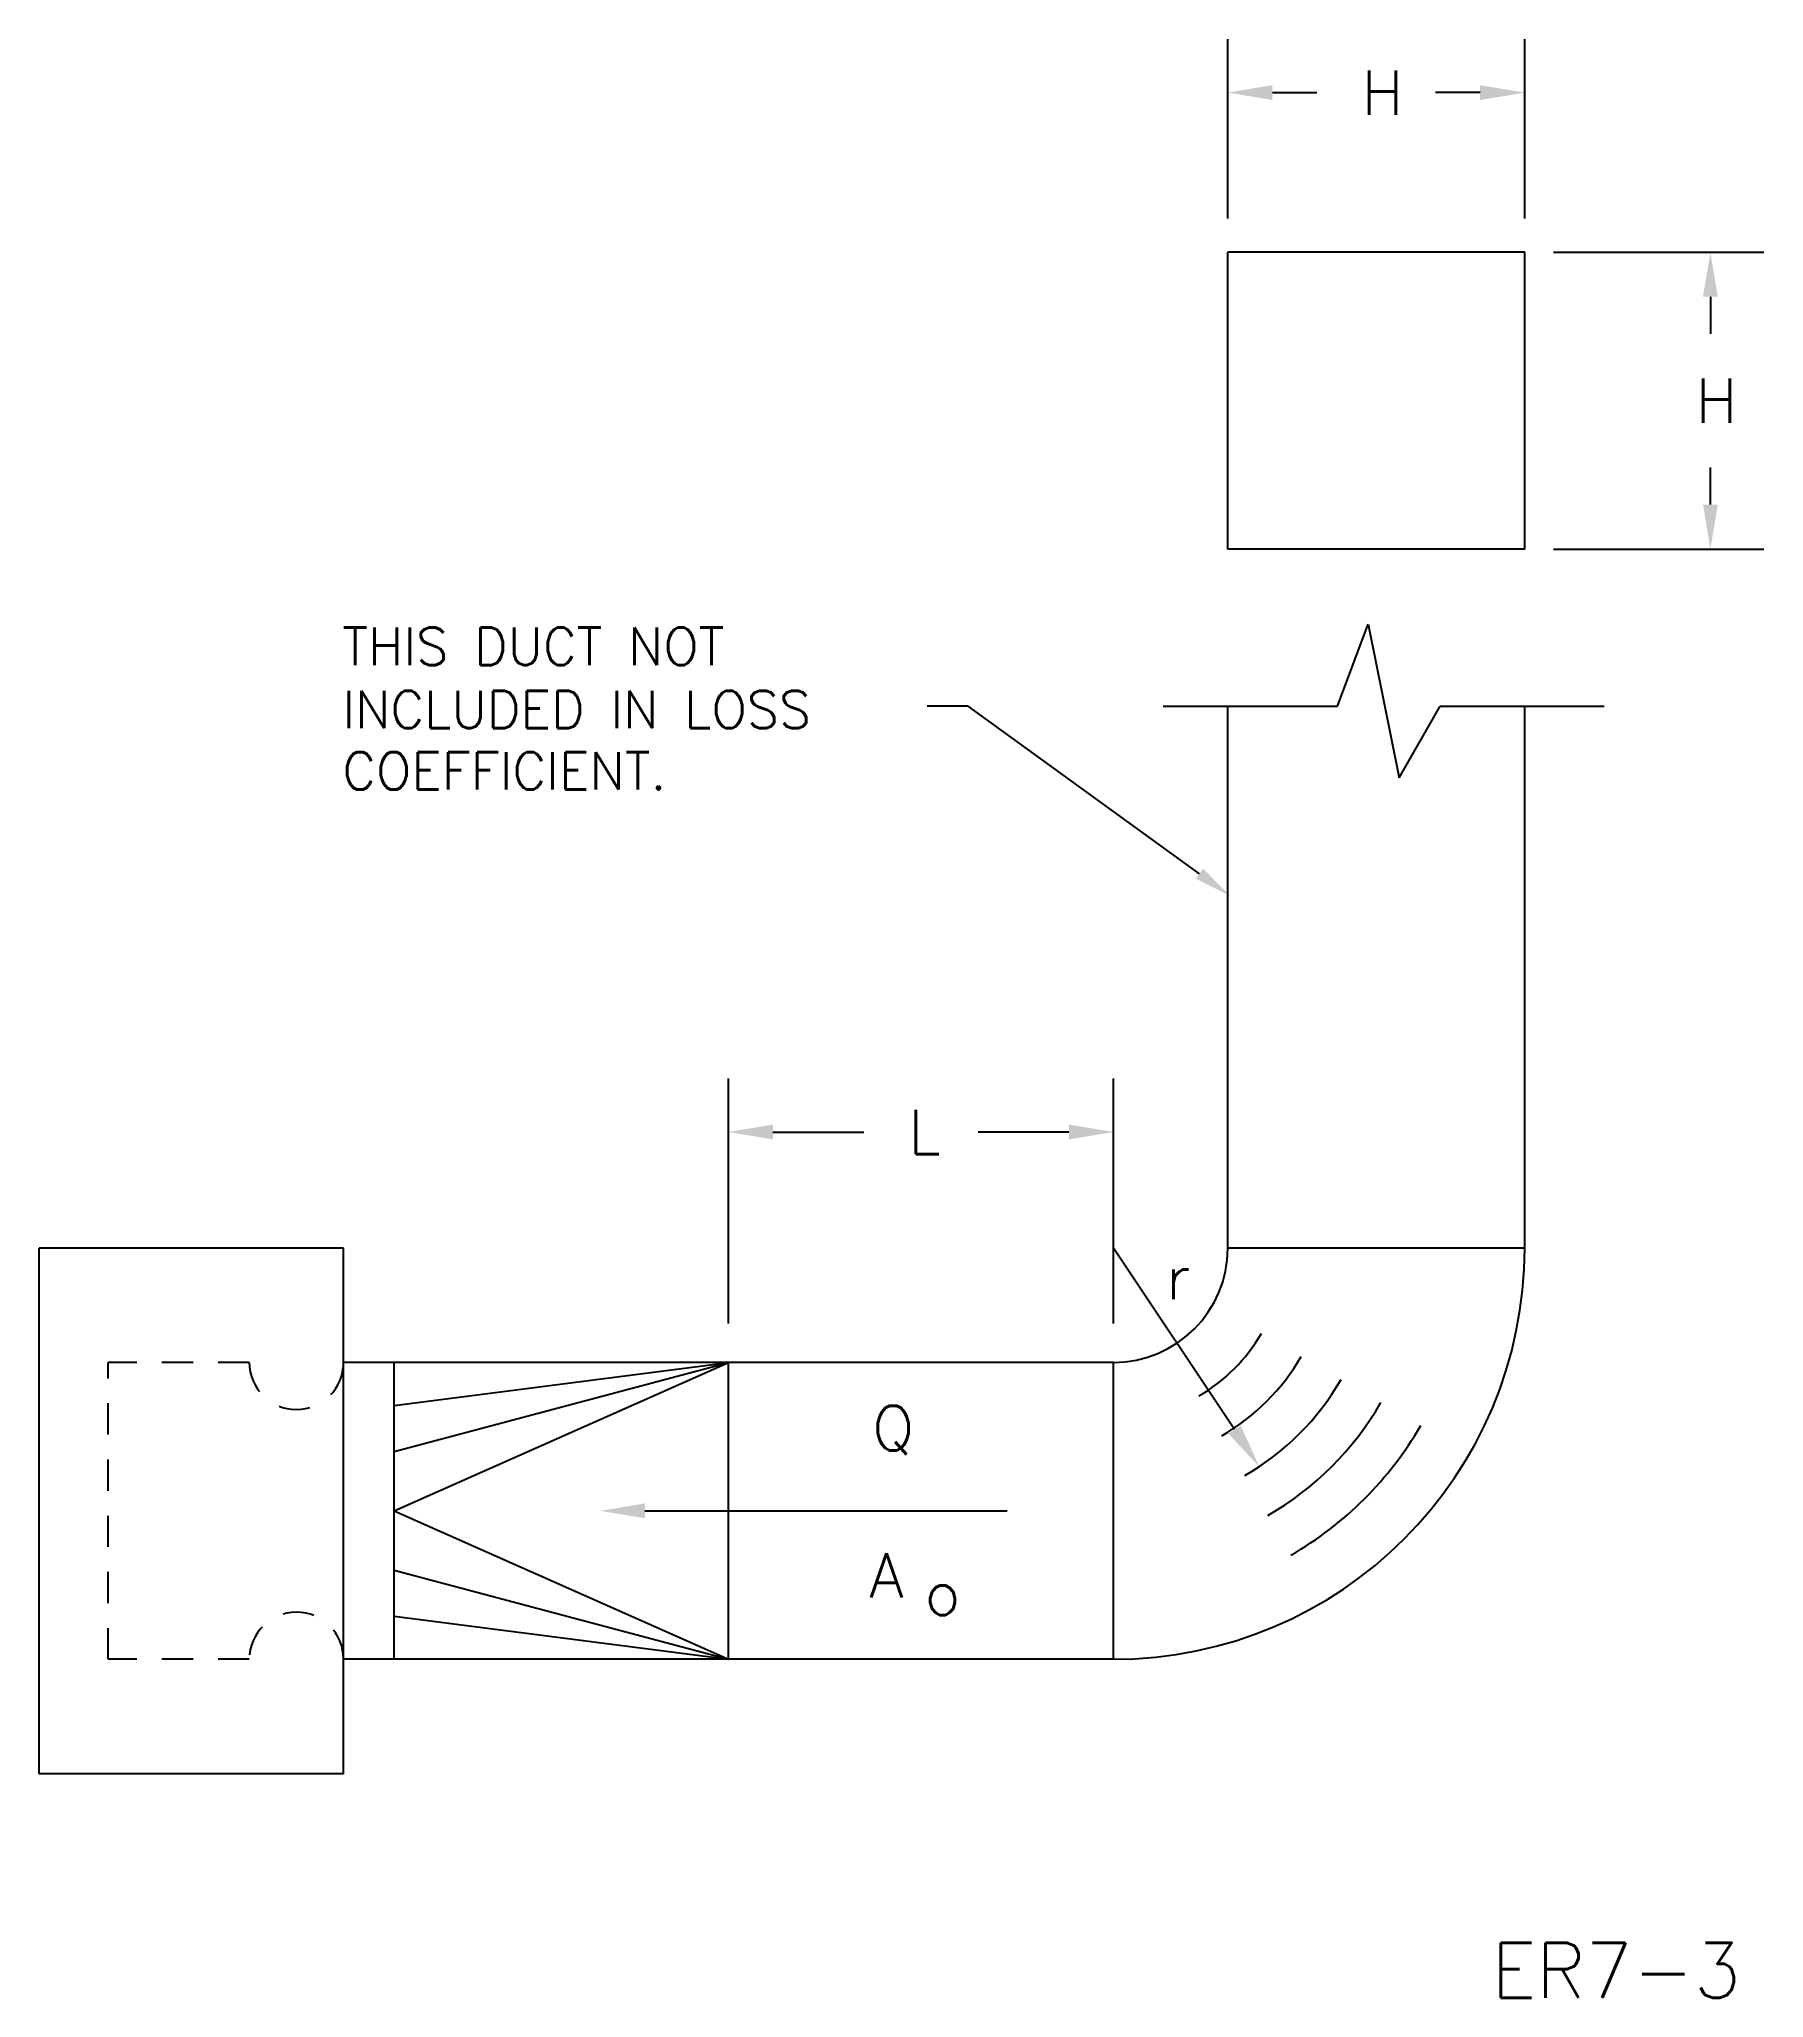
# Model space of a CAD drawing. Extents: x 2.21 to 9.11, y 0.36 to 8.2.
import ezdxf
from ezdxf.enums import TextEntityAlignment as Align

# ---------------------------------------------------------------- set-up
doc = ezdxf.new("R2010")
doc.units = 0
doc.header["$LTSCALE"] = 0.5
doc.header["$MEASUREMENT"] = 0
doc.linetypes.add('HIDDEN', pattern=[0.375, 0.25, -0.125])
doc.layers.get('0').update_dxf_attribs({"linetype": 'CONTINUOUS'})
doc.layers.add('NUMBER', color=7, linetype='CONTINUOUS')
doc.styles.add('ROMANS', font='romans')

msp = doc.modelspace()

# ---------------------------------------------------------------- linework, layer by layer
for p, q in [((6.9673, 7.4866), (6.9673, 8.2042)), ((8.1562, 7.4866), (8.1562, 8.2042)), ((7.1457, 7.9902), (7.324, 7.9902)), ((7.9779, 7.9902), (7.7996, 7.9902)), ((8.1562, 7.3507), (6.9673, 7.3507)), ((6.9673, 6.1618), (6.9673, 7.3507)), ((8.1562, 6.1618), (8.1562, 7.3507)), ((8.2716, 7.3507), (9.114, 7.3507)), ((8.9, 7.1723), (8.9, 7.0237)), ((8.9, 6.3401), (8.9, 6.4887)), ((8.1562, 6.1618), (6.9673, 6.1618)), ((8.2716, 6.1618), (9.114, 6.1618)), ((7.4066, 5.5332), (7.5298, 5.8617)), ((7.5298, 5.8617), (7.6531, 5.2458)), ((5.9273, 5.5332), (5.7629, 5.5332)), ((6.8537, 4.8616), (5.9273, 5.5332)), ((6.708, 5.5332), (7.4066, 5.5332)), ((6.9673, 3.3625), (6.9673, 5.5332)), ((7.6531, 5.2458), (7.8175, 5.5332)), ((7.8175, 5.5332), (8.4749, 5.5332)), ((8.1562, 3.3625), (8.1562, 5.5332)), ((4.9672, 3.0607), (4.9672, 4.0411)), ((6.5091, 3.0607), (6.5091, 4.0411)), ((5.1455, 3.8271), (5.5089, 3.8271)), ((6.3307, 3.8271), (5.9674, 3.8271)), ((2.2066, 1.2571), (2.2066, 3.3625)), ((3.4253, 3.3625), (2.2066, 3.3625)), ((3.4253, 1.2571), (3.4253, 3.3625)), ((6.9942, 2.635), (6.5091, 3.3625)), ((8.1562, 3.3625), (6.9673, 3.3625)), ((6.5091, 2.9042), (3.4253, 2.9042)), ((3.6278, 1.7154), (3.6278, 2.9042)), ((3.6278, 2.3098), (4.9672, 2.9042)), ((3.6278, 2.5476), (4.9672, 2.9042)), ((3.6278, 2.7323), (4.9672, 2.9042)), ((4.9672, 1.7154), (4.9672, 2.9042)), ((6.5091, 1.7154), (6.5091, 2.9042)), ((3.6278, 2.3098), (4.9672, 1.7154)), ((4.6324, 2.3098), (6.083, 2.3098)), ((3.6278, 2.0719), (4.9672, 1.7154)), ((3.6278, 1.8873), (4.9672, 1.7154)), ((6.5091, 1.7154), (3.4253, 1.7154)), ((3.4253, 1.2571), (2.2066, 1.2571))]:
    msp.add_line(p, q)
at = {"linetype": 'HIDDEN'}
for p, q in [((3.0483, 2.9042), (2.4827, 2.9042)), ((2.4827, 1.7154), (2.4827, 2.9042)), ((3.0483, 1.7154), (2.4827, 1.7154))]:
    msp.add_line(p, q, dxfattribs=at)
for radius, start, end in [(1.6471, 270, 0), (0.4583, 270, 0), (0.6841, 300, 330), (0.8684, 300, 330), (1.0527, 300, 330), (1.237, 300, 330), (1.4212, 300, 330)]:
    msp.add_arc((6.5091, 3.3625), radius, start, end)
for centre, start, end in [((3.2368, 2.9042), 180, 0), ((3.2368, 1.7154), 0, 180)]:
    msp.add_arc(centre, 0.1885, start, end, dxfattribs=at)
for points in [[(7.1457, 7.9605), (7.1457, 8.0199), (6.9673, 7.9902)], [(7.9779, 7.9605), (7.9779, 8.0199), (8.1562, 7.9902)], [(8.9297, 7.1723), (8.8703, 7.1723), (8.9, 7.3507)], [(8.9297, 6.3401), (8.8703, 6.3401), (8.9, 6.1618)], [(6.8683, 4.8818), (6.839, 4.8414), (6.9751, 4.7736)], [(5.1455, 3.7974), (5.1455, 3.8569), (4.9672, 3.8271)], [(6.3307, 3.7974), (6.3307, 3.8569), (6.5091, 3.8271)], [(7.0189, 2.6515), (6.9694, 2.6185), (7.0931, 2.4866)], [(4.6324, 2.3395), (4.6324, 2.2801), (4.4541, 2.3098)]]:
    msp.add_solid(points)

# ---------------------------------------------------------------- texts
at = {"style": 'ROMANS'}
for s, height, p in [('H', 0.1783, (7.5023, 7.901)), ('H', 0.1783, (8.8406, 6.667)), ('THIS DUCT NOT', 0.15, (3.4208, 5.6975)), ('L', 0.1783, (5.6872, 3.738)), ('r', 0.1783, (6.7186, 3.1573)), ('Q', 0.1783, (5.5429, 2.5519)), ('A', 0.1783, (5.5313, 1.9621)), ('o', 0.1783, (5.7522, 1.8923))]:
    msp.add_text(s, height=height, dxfattribs=at).set_placement(p)
for s, p in [('INCLUDED IN LOSS', (3.4208, 5.5948)), ('COEFFICIENT.', (3.4208, 5.3484))]:
    msp.add_text(s, height=0.15, dxfattribs=at).set_placement(p, align=Align.TOP_LEFT)
at = {"layer": 'NUMBER', "style": 'ROMANS'}
msp.add_text('ER7-3', height=0.22, dxfattribs=at).set_placement((8.0229, 0.3593))

doc.saveas('drawing.dxf')
